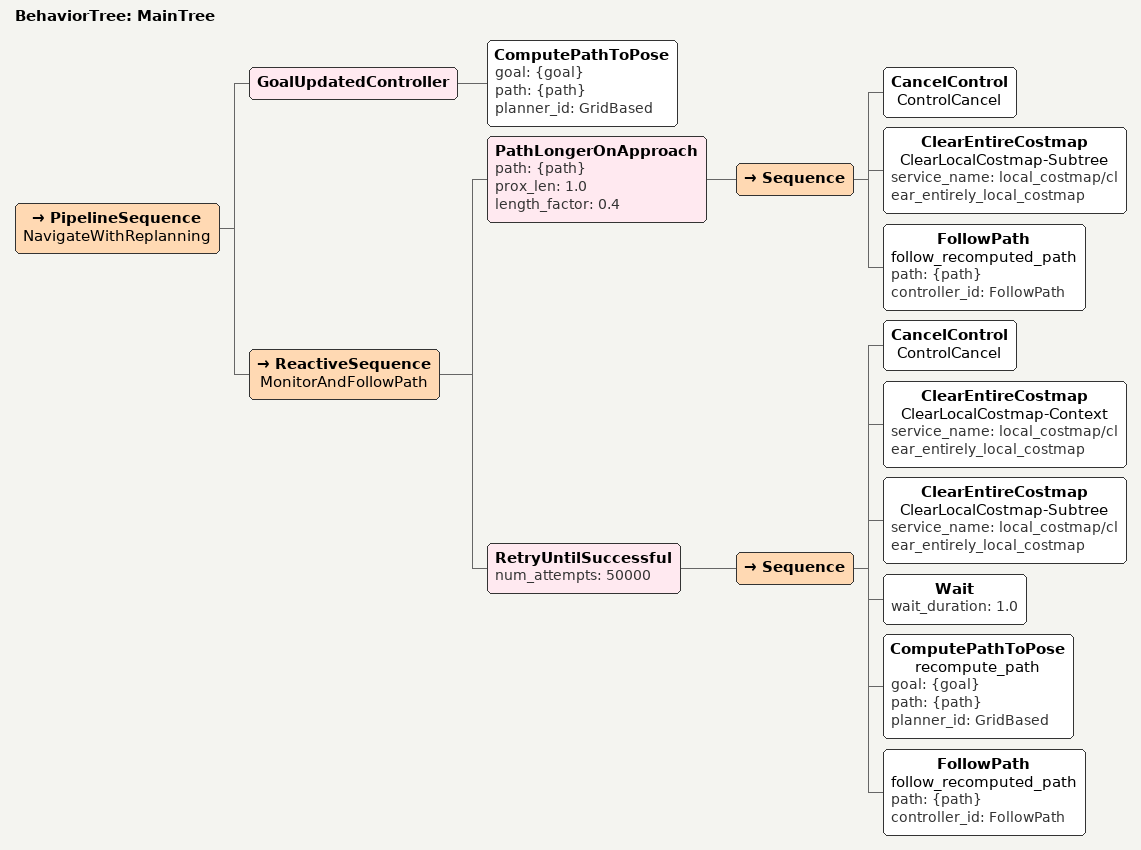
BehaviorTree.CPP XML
<!--
  This Behavior Tree replans the global path only when the goal is updated.
-->
<root main_tree_to_execute="MainTree">
  <BehaviorTree ID="MainTree">
    <PipelineSequence name="NavigateWithReplanning">
      <GoalUpdatedController>
        <ComputePathToPose goal="{goal}" path="{path}" planner_id="GridBased"/>
      </GoalUpdatedController>

      <ReactiveSequence name="MonitorAndFollowPath">
        <PathLongerOnApproach path="{path}" prox_len="1.0" length_factor="0.4">

          <Sequence>
            <!-- Stop and wait if the robot is near an obstacle -->
            <CancelControl name="ControlCancel"/>
            <ClearEntireCostmap name="ClearLocalCostmap-Subtree" service_name="local_costmap/clear_entirely_local_costmap"/>

            <FollowPath name="follow_recomputed_path" path="{path}" controller_id="FollowPath"/>

          </Sequence>
        </PathLongerOnApproach>

        <!-- Recompute path and follow -->

        <RetryUntilSuccessful num_attempts="50000">
          <Sequence>
            <!-- Clear the local costmap, including the voxel layer -->
            <CancelControl name="ControlCancel"/>

            <ClearEntireCostmap name="ClearLocalCostmap-Context" service_name="local_costmap/clear_entirely_local_costmap"/>
            <ClearEntireCostmap name="ClearLocalCostmap-Subtree" service_name="local_costmap/clear_entirely_local_costmap"/>

            <Wait wait_duration="1.0"/>

            <ComputePathToPose name="recompute_path" goal="{goal}" path="{path}" planner_id="GridBased"/>
            <FollowPath name="follow_recomputed_path" path="{path}" controller_id="FollowPath"/>
          </Sequence>
        </RetryUntilSuccessful>

        <!-- Recovery actions if following path fails -->
      </ReactiveSequence>

    </PipelineSequence>
  </BehaviorTree>
</root>
